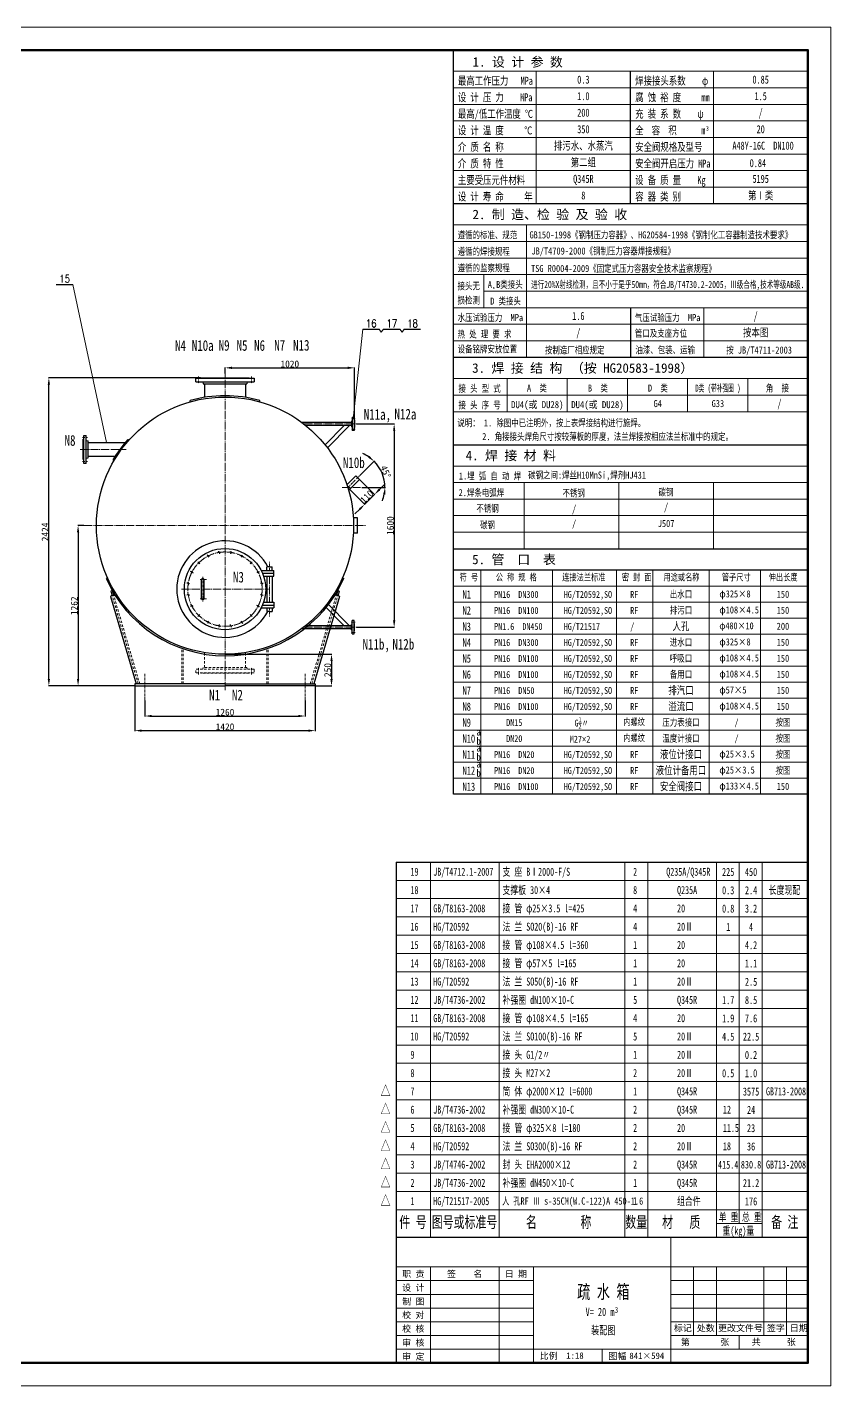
# Model space of a CAD drawing. Extents: x -6371 to 10240, y -9318 to 1396.
# Drawn here: x 3916 to 10240, y -9318 to 1374 of the extents above; entities that cross this region are included whole.
import ezdxf
from ezdxf.enums import TextEntityAlignment as Align

# ---------------------------------------------------------------- set-up
doc = ezdxf.new("R2010")
doc.units = 0
doc.header["$LTSCALE"] = 25
doc.header["$PDMODE"] = 1
for name, pattern in [('XX-L', [1.25, 0.75, -0.5]), ('ZXX-L', [3.28, 2.5, -0.3, 0.18, -0.3]), ('ZXX-S', [1.27, 0.75, -0.2, 0.12, -0.2])]:
    doc.linetypes.add(name, pattern=pattern)
doc.layers.get('Defpoints').update_dxf_attribs({"linetype": 'CONTINUOUS'})
for name, color, linetype, lineweight in [('A 粗实线', 1, 'CONTINUOUS', 25), ('B 细实线', 7, 'CONTINUOUS', 15), ('C 文 字', 2, 'CONTINUOUS', 20), ('D 短中心线', 3, 'ZXX-S', 18), ('E 长中心线', 3, 'ZXX-L', 15), ('G 长虚线', 6, 'XX-L', 15), ('J 标注尺寸', 2, 'CONTINUOUS', 15)]:
    doc.layers.add(name, color=color, linetype=linetype, lineweight=lineweight)
doc.styles.add('HZTXT', font='SIMFANG.TTF', dxfattribs={"width": 0.75})
doc.styles.add('ROMANC', font='romanc', dxfattribs={"width": 0.7, "height": 6})
doc.styles.get("Standard").update_dxf_attribs({"font": 'SIMFANG.TTF'})
doc.styles.add('标题中文', font='SIMFANG.TTF', dxfattribs={"width": 0.7})
doc.dimstyles.new('通用标注4.0', dxfattribs={"dimtxt": 54, "dimasz": 54, "dimexe": 3, "dimexo": 3, "dimgap": 3, "dimtad": 1, "dimdec": 0, "dimzin": 0, "dimdsep": 46, "dimtxsty": 'Standard', "dimcen": 3, "dimadec": 0, "dimazin": 0, "dimtfac": 0.375, "dimtdec": 0, "dimtmove": 2, "dimatfit": 3, "dimfxl": 0, "dimtzin": 0, "dimarcsym": 0})

# ---------------------------------------------------------------- blocks, each defined once
blk = doc.blocks.new('*D56')
at = {"layer": 'Defpoints', "color": 0}
for p in [(4843, -3922), (6103, -3922), (6103, -4047)]:
    blk.add_point(p, dxfattribs=at)
at = {"layer": 'J 标注尺寸', "color": 0, "lineweight": -2}
for p, q in [((4843, -3925), (4843, -4050)), ((6103, -3925), (6103, -4050)), ((4897, -4047), (6049, -4047))]:
    blk.add_line(p, q, dxfattribs=at)
at = {"layer": 'J 标注尺寸', "color": 0}
for points in [[(4897, -4038), (4897, -4056), (4843, -4047)], [(6049, -4038), (6049, -4056), (6103, -4047)]]:
    blk.add_solid(points, dxfattribs=at)
at = {"layer": 'J 标注尺寸', "color": 0, "insert": (5473, -4017), "char_height": 54, "attachment_point": 5}
blk.add_mtext('1260', dxfattribs=at)
blk = doc.blocks.new('*D57')
at = {"layer": 'Defpoints', "color": 0}
for p in [(4763, -3810), (6183, -3810), (6183, -4162)]:
    blk.add_point(p, dxfattribs=at)
at = {"layer": 'J 标注尺寸', "color": 0, "lineweight": -2}
for p, q in [((4763, -3813), (4763, -4165)), ((6183, -3813), (6183, -4165)), ((4817, -4162), (6129, -4162))]:
    blk.add_line(p, q, dxfattribs=at)
at = {"layer": 'J 标注尺寸', "color": 0}
for points in [[(4817, -4153), (4817, -4171), (4763, -4162)], [(6129, -4153), (6129, -4171), (6183, -4162)]]:
    blk.add_solid(points, dxfattribs=at)
at = {"layer": 'J 标注尺寸', "color": 0, "insert": (5473, -4132), "char_height": 54, "attachment_point": 5}
blk.add_mtext('1420', dxfattribs=at)
blk = doc.blocks.new('*D58')
at = {"layer": 'Defpoints', "color": 0}
for p in [(5473, -3560), (6183, -3810), (6311, -3810)]:
    blk.add_point(p, dxfattribs=at)
at = {"layer": 'J 标注尺寸', "color": 0, "lineweight": -2}
for p, q in [((5476, -3560), (6314, -3560)), ((6311, -3614), (6311, -3756)), ((6186, -3810), (6314, -3810))]:
    blk.add_line(p, q, dxfattribs=at)
at = {"layer": 'J 标注尺寸', "color": 0}
for points in [[(6302, -3614), (6320, -3614), (6311, -3560)], [(6302, -3756), (6320, -3756), (6311, -3810)]]:
    blk.add_solid(points, dxfattribs=at)
at = {"layer": 'J 标注尺寸', "color": 0, "insert": (6281, -3685), "char_height": 54, "attachment_point": 5, "rotation": 90}
blk.add_mtext('250', dxfattribs=at)
blk = doc.blocks.new('*D80')
at = {"layer": 'Defpoints', "color": 0}
for p in [(6532, -2155), (6722, -2173), (6396, -2248), (6439, -2248), (6547, -2248)]:
    blk.add_point(p, dxfattribs=at)
at = {"layer": 'J 标注尺寸', "color": 0, "lineweight": -2}
for p, q in [((6534, -2153), (6648, -2040)), ((6550, -2248), (6735, -2248))]:
    blk.add_line(p, q, dxfattribs=at)
for start, end in [(55.6018, 66.2036), (360, 45), (338.7964, 349.3982)]:
    blk.add_arc((6439, -2248), 292, start, end, dxfattribs=at)
at = {"layer": 'J 标注尺寸', "color": 0}
for points in [[(6610, -2000), (6599, -2014), (6646, -2042)], [(6718, -2301), (6736, -2303), (6732, -2248)]]:
    blk.add_solid(points, dxfattribs=at)
at = {"layer": 'J 标注尺寸', "color": 0, "insert": (6737, -2125), "char_height": 54, "attachment_point": 5, "rotation": 292.5}
blk.add_mtext('45°', dxfattribs=at)
blk = doc.blocks.new('*D81')
at = {"layer": 'Defpoints', "color": 0}
for p in [(6517, -2171), (6439, -2248), (6650, -2303)]:
    blk.add_point(p, dxfattribs=at)
at = {"layer": 'J 标注尺寸', "color": 0, "lineweight": -2}
for p, q in [((6519, -2173), (6652, -2305)), ((6688, -2265), (6726, -2227)), ((6442, -2251), (6574, -2383)), ((6572, -2381), (6650, -2303)), ((6534, -2419), (6495, -2457))]:
    blk.add_line(p, q, dxfattribs=at)
at = {"layer": 'J 标注尺寸', "color": 0}
for points in [[(6681, -2258), (6694, -2271), (6650, -2303)], [(6527, -2413), (6540, -2425), (6572, -2381)]]:
    blk.add_solid(points, dxfattribs=at)
at = {"layer": 'J 标注尺寸', "color": 0, "insert": (6589, -2321), "char_height": 54, "attachment_point": 5, "rotation": 45}
blk.add_mtext('110', dxfattribs=at)
blk = doc.blocks.new('*D85')
at = {"layer": 'Defpoints', "color": 0}
for p in [(5473, -1354), (6493, -1307), (6493, -1719)]:
    blk.add_point(p, dxfattribs=at)
at = {"layer": 'J 标注尺寸', "color": 0, "lineweight": -2}
for p, q in [((5473, -1351), (5473, -1304)), ((5527, -1307), (6439, -1307)), ((6493, -1716), (6493, -1304))]:
    blk.add_line(p, q, dxfattribs=at)
at = {"layer": 'J 标注尺寸', "color": 0}
for points in [[(5527, -1298), (5527, -1316), (5473, -1307)], [(6439, -1298), (6439, -1316), (6493, -1307)]]:
    blk.add_solid(points, dxfattribs=at)
at = {"layer": 'J 标注尺寸', "color": 0, "insert": (5983, -1277), "char_height": 54, "attachment_point": 5}
blk.add_mtext('1020', dxfattribs=at)
blk = doc.blocks.new('*D86')
at = {"layer": 'Defpoints', "color": 0}
for p in [(6504, -1748), (6504, -3348), (6804, -3348)]:
    blk.add_point(p, dxfattribs=at)
at = {"layer": 'J 标注尺寸', "color": 0, "lineweight": -2}
for p, q in [((6507, -1748), (6807, -1748)), ((6804, -1802), (6804, -3294)), ((6507, -3348), (6807, -3348))]:
    blk.add_line(p, q, dxfattribs=at)
at = {"layer": 'J 标注尺寸', "color": 0}
for points in [[(6795, -1802), (6813, -1802), (6804, -1748)], [(6795, -3294), (6813, -3294), (6804, -3348)]]:
    blk.add_solid(points, dxfattribs=at)
at = {"layer": 'J 标注尺寸', "color": 0, "insert": (6774, -2548), "char_height": 54, "attachment_point": 5, "rotation": 90}
blk.add_mtext('1600', dxfattribs=at)
blk = doc.blocks.new('*D87')
at = {"layer": 'Defpoints', "color": 0}
for p in [(4365, -2548), (4317, -3810), (4763, -3810)]:
    blk.add_point(p, dxfattribs=at)
at = {"layer": 'J 标注尺寸', "color": 0, "lineweight": -2}
for p, q in [((4362, -2548), (4314, -2548)), ((4317, -2602), (4317, -3756)), ((4760, -3810), (4314, -3810))]:
    blk.add_line(p, q, dxfattribs=at)
at = {"layer": 'J 标注尺寸', "color": 0}
for points in [[(4308, -2602), (4326, -2602), (4317, -2548)], [(4308, -3756), (4326, -3756), (4317, -3810)]]:
    blk.add_solid(points, dxfattribs=at)
at = {"layer": 'J 标注尺寸', "color": 0, "insert": (4287, -3179), "char_height": 54, "attachment_point": 5, "rotation": 90}
blk.add_mtext('1262', dxfattribs=at)
blk = doc.blocks.new('*D88')
at = {"layer": 'Defpoints', "color": 0}
for p in [(4087, -1386), (5284, -1386), (4763, -3810)]:
    blk.add_point(p, dxfattribs=at)
at = {"layer": 'J 标注尺寸', "color": 0, "lineweight": -2}
for p, q in [((5281, -1386), (4084, -1386)), ((4087, -3756), (4087, -1440)), ((4760, -3810), (4084, -3810))]:
    blk.add_line(p, q, dxfattribs=at)
at = {"layer": 'J 标注尺寸', "color": 0}
for points in [[(4078, -1440), (4096, -1440), (4087, -1386)], [(4078, -3756), (4096, -3756), (4087, -3810)]]:
    blk.add_solid(points, dxfattribs=at)
at = {"layer": 'J 标注尺寸', "color": 0, "insert": (4057, -2598), "char_height": 54, "attachment_point": 5, "rotation": 90}
blk.add_mtext('2424', dxfattribs=at)

msp = doc.modelspace()

# ---------------------------------------------------------------- linework, layer by layer
at = {"layer": 'A 粗实线'}
for p, q in [((7269.8, -4662), (7269.8, 1194)), ((8664.8, -15), (8664.8, 1026.6)), ((10059.8, -15), (7269.8, -15)), ((4145.3, -651.8), (4275.3, -651.8)), ((8664.8, -833.4), (8664.8, -1224)), ((6556.6, -1003.5), (6686.6, -1003.5)), ((6719.4, -1003.5), (6849.4, -1003.5)), ((6882.2, -1003.5), (7012.2, -1003.5)), ((7269.8, -1224), (10059.8, -1224)), ((5243, -1389.4), (5703, -1389.4)), ((5243, -1417.4), (5243, -1389.4)), ((5284, -1386.4), (5662, -1386.4)), ((5284, -1389.4), (5284, -1386.4)), ((5662, -1386.4), (5662, -1389.4)), ((5703, -1389.4), (5703, -1417.4)), ((5243, -1417.4), (5703, -1417.4)), ((5298, -1417.4), (5301, -1432.4)), ((5301, -1432.4), (5645, -1432.4)), ((5310.5, -1432.4), (5310.5, -1539.4)), ((5635.5, -1432.4), (5635.5, -1539.4)), ((5648, -1417.4), (5645, -1432.4)), ((5198, -1574.5), (5198, -1564.1)), ((5748, -1574.5), (5748, -1564.1)), ((6473.7, -1695.9), (6473.7, -1800.9)), ((6473.7, -1695.9), (6489.7, -1695.9)), ((6489.7, -1695.9), (6489.7, -1800.9)), ((6468.7, -1735.9), (6076.3, -1735.9)), ((6468.7, -1760.9), (6108.6, -1760.9)), ((6411.3, -1760.9), (6260, -1912.2)), ((6453.7, -1760.9), (6278.6, -1936)), ((6473.7, -1725.9), (6468.7, -1726.9)), ((6468.7, -1726.9), (6468.7, -1769.9)), ((6473.7, -1770.9), (6468.7, -1769.9)), ((6489.7, -1800.9), (6473.7, -1800.9)), ((6489.7, -1719.4), (6492.7, -1719.4)), ((6492.7, -1777.4), (6489.7, -1777.4)), ((6492.7, -1719.4), (6492.7, -1777.4)), ((4358, -1869.4), (4361, -1869.4)), ((4358, -2027.4), (4358, -1869.4)), ((4361, -2058.4), (4361, -1838.4)), ((4361, -1838.4), (4381, -1838.4)), ((4381, -2058.4), (4381, -1838.4)), ((4381, -1878.4), (4396, -1880.6)), ((4396, -2016.1), (4396, -1880.6)), ((4396, -1894.4), (4687.6, -1894.4)), ((4708.2, -1870.4), (4715.7, -1877)), ((7269.8, -1912.2), (10059.8, -1912.2)), ((4361, -2027.4), (4358, -2027.4)), ((4381, -2018.4), (4396, -2016.1)), ((4396, -2002.4), (4609, -2002.4)), ((4381, -2058.4), (4361, -2058.4)), ((4590.9, -2032.1), (4599.6, -2037.2)), ((6432.6, -2227), (6503.1, -2156.5)), ((6446, -2270.2), (6531.4, -2184.7)), ((6531.4, -2184.7), (6503.1, -2156.5)), ((6515, -2488.4), (6483.2, -2488.4)), ((6515, -2608.4), (6515, -2488.4)), ((6515, -2608.4), (6483.2, -2608.4)), ((5340.2, -2787.8), (5335.2, -2778)), ((5427.2, -2759.5), (5416.4, -2761.2)), ((5427.2, -2759.5), (5425.5, -2748.7)), ((5427.2, -2759.5), (5438, -2757.8)), ((5427.2, -2759.5), (5428.9, -2770.3)), ((5518.7, -2759.5), (5507.9, -2757.8)), ((5518.7, -2759.5), (5517, -2770.3)), ((5518.7, -2759.5), (5520.4, -2748.7)), ((5518.7, -2759.5), (5529.5, -2761.2)), ((5605.7, -2787.8), (5610.7, -2778)), ((7269.8, -2730.6), (10059.8, -2730.6)), ((5266.1, -2841.6), (5258.4, -2833.8)), ((5266.1, -2841.6), (5258.4, -2849.3)), ((5266.1, -2841.6), (5273.9, -2833.8)), ((5266.1, -2841.6), (5273.9, -2849.3)), ((5340.2, -2787.8), (5330.4, -2792.7)), ((5340.2, -2787.8), (5349.9, -2782.8)), ((5340.2, -2787.8), (5345.1, -2797.5)), ((5605.7, -2787.8), (5596, -2782.8)), ((5605.7, -2787.8), (5600.8, -2797.5)), ((5605.7, -2787.8), (5615.5, -2792.7)), ((5679.8, -2841.6), (5672, -2833.8)), ((5679.8, -2841.6), (5672, -2849.3)), ((5679.8, -2841.6), (5687.5, -2833.8)), ((5679.8, -2841.6), (5687.5, -2849.3)), ((5823, -2873.5), (5803, -2873.5)), ((5803, -2901.4), (5803, -2873.5)), ((5823, -2873.5), (5843, -2873.5)), ((5843, -2901.4), (5843, -2873.5)), ((4548.7, -2960.7), (4537.8, -2965.6)), ((5184.1, -3002.6), (5185.8, -2991.8)), ((5212.3, -2915.6), (5202.6, -2910.6)), ((5212.3, -2915.6), (5207.4, -2925.3)), ((5212.3, -2915.6), (5217.3, -2905.8)), ((5212.3, -2915.6), (5222.1, -2920.6)), ((5288, -3123.4), (5288, -2973.4)), ((5308, -3123.4), (5308, -2973.4)), ((5733.6, -2915.6), (5723.8, -2920.6)), ((5733.6, -2915.6), (5728.6, -2905.8)), ((5733.6, -2915.6), (5743.3, -2910.6)), ((5733.6, -2915.6), (5738.5, -2925.3)), ((5757.2, -2901.4), (5857, -2901.4)), ((5761.9, -3002.6), (5760.1, -2991.8)), ((5767.5, -2923.4), (5857, -2923.4)), ((5775.9, -2945.4), (5857, -2945.4)), ((5803, -2945.4), (5803, -3151.4)), ((5843, -2945.4), (5843, -3151.4)), ((5857, -2945.4), (5857, -2901.4)), ((6397.2, -2960.7), (6408.1, -2965.6)), ((10059.8, -2898), (7269.8, -2898)), ((4583.8, -3094.9), (4571.7, -3107)), ((4586.1, -3060.4), (4574.6, -3063.8)), ((4574.6, -3063.8), (4583.8, -3094.9)), ((4583.8, -3094.9), (4607, -3094.9)), ((4586.1, -3060.4), (4596.3, -3094.9)), ((5184.1, -3002.6), (5173.2, -3000.9)), ((5184.1, -3094.1), (5173.2, -3095.9)), ((5184.1, -3002.6), (5182.3, -3013.4)), ((5184.1, -3094.1), (5182.3, -3083.3)), ((5184.1, -3002.6), (5194.9, -3004.3)), ((5184.1, -3094.1), (5194.9, -3092.4)), ((5184.1, -3094.1), (5185.8, -3105)), ((5761.9, -3002.6), (5751, -3004.3)), ((5761.9, -3094.1), (5751, -3092.4)), ((5761.9, -3094.1), (5760.1, -3105)), ((5761.9, -3002.6), (5772.7, -3000.9)), ((5761.9, -3002.6), (5763.6, -3013.4)), ((5761.9, -3094.1), (5763.6, -3083.3)), ((5761.9, -3094.1), (5772.7, -3095.9)), ((6362.1, -3094.9), (6338.9, -3094.9)), ((6359.8, -3060.4), (6349.6, -3094.9)), ((6359.8, -3060.4), (6371.3, -3063.8)), ((6371.3, -3063.8), (6362.1, -3094.9)), ((6362.1, -3094.9), (6374.2, -3107)), ((4571.7, -3107), (4773.8, -3794.4)), ((5212.3, -3181.2), (5202.6, -3186.1)), ((5212.3, -3181.2), (5207.4, -3171.4)), ((5212.3, -3181.2), (5222.1, -3176.2)), ((5212.3, -3181.2), (5217.3, -3190.9)), ((5733.6, -3181.2), (5723.8, -3176.2)), ((5733.6, -3181.2), (5728.6, -3190.9)), ((5733.6, -3181.2), (5738.5, -3171.4)), ((5733.6, -3181.2), (5743.3, -3186.1)), ((5757.2, -3195.4), (5857, -3195.4)), ((5767.5, -3173.4), (5857, -3173.4)), ((5775.9, -3151.4), (5857, -3151.4)), ((5803, -3195.4), (5803, -3223.3)), ((5843, -3195.4), (5843, -3223.3)), ((5857, -3151.4), (5857, -3195.4)), ((6374.2, -3107), (6172.1, -3794.4)), ((6411.3, -3335.9), (6260, -3184.6)), ((6453.7, -3335.9), (6278.6, -3160.8)), ((5266.1, -3255.2), (5258.4, -3247.5)), ((5266.1, -3255.2), (5258.4, -3263)), ((5266.1, -3255.2), (5273.9, -3247.5)), ((5266.1, -3255.2), (5273.9, -3263)), ((5340.2, -3309), (5330.4, -3304)), ((5340.2, -3309), (5335.2, -3318.8)), ((5340.2, -3309), (5345.1, -3299.2)), ((5340.2, -3309), (5349.9, -3314)), ((5605.7, -3309), (5596, -3314)), ((5605.7, -3309), (5600.8, -3299.2)), ((5605.7, -3309), (5615.5, -3304)), ((5605.7, -3309), (5610.7, -3318.8)), ((5679.8, -3255.2), (5672, -3247.5)), ((5679.8, -3255.2), (5672, -3263)), ((5679.8, -3255.2), (5687.5, -3247.5)), ((5679.8, -3255.2), (5687.5, -3263)), ((5823, -3223.3), (5803, -3223.3)), ((5823, -3223.3), (5843, -3223.3)), ((6489.7, -3295.9), (6473.7, -3295.9)), ((6473.7, -3400.9), (6473.7, -3295.9)), ((6489.7, -3400.9), (6489.7, -3295.9)), ((5427.2, -3337.3), (5416.4, -3335.6)), ((5427.2, -3337.3), (5425.5, -3348.1)), ((5427.2, -3337.3), (5428.9, -3326.5)), ((5427.2, -3337.3), (5438, -3339)), ((5518.7, -3337.3), (5507.9, -3339)), ((5518.7, -3337.3), (5517, -3326.5)), ((5518.7, -3337.3), (5529.5, -3335.6)), ((5518.7, -3337.3), (5520.4, -3348.1)), ((6468.7, -3360.9), (6076.3, -3360.9)), ((6468.7, -3335.9), (6108.6, -3335.9)), ((6473.7, -3325.9), (6468.7, -3326.9)), ((6468.7, -3369.9), (6468.7, -3326.9)), ((6473.7, -3370.9), (6468.7, -3369.9)), ((6473.7, -3400.9), (6489.7, -3400.9)), ((6492.7, -3319.4), (6489.7, -3319.4)), ((6489.7, -3377.4), (6492.7, -3377.4)), ((6492.7, -3377.4), (6492.7, -3319.4)), ((5473, -3794.4), (4763, -3794.4)), ((4763, -3794.4), (4763, -3810.4)), ((4763, -3810.4), (5473, -3810.4)), ((5473, -3794.4), (6183, -3794.4)), ((6183, -3810.4), (5473, -3810.4)), ((6183, -3794.4), (6183, -3810.4)), ((10059.8, -4662), (7269.8, -4662)), ((6819.8, -5196), (10059.8, -5196)), ((6819.8, -5196), (6819.8, -8148)), ((6819.8, -8148), (10059.8, -8148))]:
    msp.add_line(p, q, dxfattribs=at)
at = {"layer": 'A 粗实线', "color": 1}
msp.add_line((6819.8, -8148), (6819.8, -9138), dxfattribs=at)
at = {"layer": 'A 粗实线', "color": 5, "lineweight": 60}
msp.add_lwpolyline([(-4448.2, -9138), (10059.8, -9138), (10059.8, 1194), (-4448.2, 1194)], close=True, dxfattribs=at)
at = {"layer": 'A 粗实线'}
for centre, radius in [((5473, -2548.4), 1012), ((5473, -3048.4), 320)]:
    msp.add_circle(centre, radius, dxfattribs=at)
for centre, radius, start, end in [((5473, -2548.4), 1022, 74.39046, 105.60954), ((5473, -2548.4), 1022, 138.44116, 149.65812), ((5473, -3048.4), 380, 27.40039, 332.59961), ((5473, -2548.4), 1024, 204.04191, 270), ((5298, -2973.4), 10, 0, 180), ((5473, -2548.4), 1024, 270, 335.95809), ((5298, -3123.4), 10, 180, 0)]:
    msp.add_arc(centre, radius, start, end, dxfattribs=at)
at = {"layer": 'B 细实线'}
for p, q in [((7269.8, 1026.6), (10059.8, 1026.6)), ((7920.8, 1026.6), (7920.8, -15)), ((9315.8, -15), (9315.8, 1026.6)), ((7269.8, 896.4), (10059.8, 896.4)), ((7269.8, 766.2), (10059.8, 766.2)), ((7269.8, 636), (10059.8, 636)), ((7269.8, 505.8), (10059.8, 505.8)), ((7269.8, 375.6), (10059.8, 375.6)), ((7269.8, 245.4), (10059.8, 245.4)), ((7269.8, 115.2), (10059.8, 115.2)), ((7269.8, -182.4), (10059.8, -182.4)), ((7846.4, -1224), (7846.4, -182.4)), ((7269.8, -312.6), (10059.8, -312.6)), ((7269.8, -442.8), (10059.8, -442.8)), ((7269.8, -573), (10059.8, -573)), ((7509.4, -573), (7509.4, -833.4)), ((4541.8, -1894.4), (4275.3, -651.8)), ((7509.4, -703.2), (10059.8, -703.2)), ((7584.4, -673.8), (7589.7, -682.9)), ((7269.8, -833.4), (10059.8, -833.4)), ((9241.4, -1224), (9241.4, -833.4)), ((6481.7, -1707.6), (6556.6, -1003.5)), ((6686.6, -1003.5), (6703, -1026.5)), ((6719.4, -1003.5), (6703, -1026.5)), ((6849.4, -1003.5), (6865.8, -1026.5)), ((6882.2, -1003.5), (6865.8, -1026.5)), ((7269.8, -963.6), (10059.8, -963.6)), ((7269.8, -1093.8), (10059.8, -1093.8)), ((7269.8, -1391.4), (10059.8, -1391.4)), ((7692.2, -1391.4), (7692.2, -1651.8)), ((8165.6, -1651.8), (8165.6, -1391.4)), ((8639.1, -1391.4), (8639.1, -1651.8)), ((9112.5, -1651.8), (9112.5, -1391.4)), ((9585.9, -1391.4), (9585.9, -1651.8)), ((7269.8, -1521.6), (10059.8, -1521.6)), ((7269.8, -1651.8), (10059.8, -1651.8)), ((7269.8, -2079.6), (10059.8, -2079.6)), ((7269.8, -2209.8), (10059.8, -2209.8)), ((7827.8, -2730.6), (7827.8, -2209.8)), ((8571.8, -2730.6), (8571.8, -2209.8)), ((9315.8, -2730.6), (9315.8, -2209.8)), ((7269.8, -2340), (10059.8, -2340)), ((10059.8, -2470.2), (7269.8, -2470.2)), ((7269.8, -2600.4), (10059.8, -2600.4)), ((7485.8, -2898), (7485.8, -4662)), ((8051, -2898), (8051, -4662)), ((8553.8, -2898), (8553.8, -4662)), ((8838.2, -2898), (8838.2, -4662)), ((9283.4, -2898), (9283.4, -4662)), ((9685.4, -2898), (9685.4, -4662)), ((10059.8, -3024), (7269.8, -3024)), ((10059.8, -3150), (7269.8, -3150)), ((10059.8, -3276), (7269.8, -3276)), ((10059.8, -3402), (7269.8, -3402)), ((10059.8, -3528), (7269.8, -3528)), ((10059.8, -3654), (7269.8, -3654)), ((10059.8, -3780), (7269.8, -3780)), ((10059.8, -3906), (7269.8, -3906)), ((10059.8, -4032), (7269.8, -4032)), ((10059.8, -4158), (7269.8, -4158)), ((10059.8, -4284), (7269.8, -4284)), ((10059.8, -4410), (7269.8, -4410)), ((10059.8, -4536), (7269.8, -4536)), ((7089.8, -8148), (7089.8, -5196)), ((7629.8, -8148), (7629.8, -5196)), ((8619.8, -8148), (8619.8, -5196)), ((8799.8, -8148), (8799.8, -5196)), ((9339.8, -8148), (9339.8, -5196)), ((9519.8, -8040), (9519.8, -5196)), ((9699.8, -8148), (9699.8, -5196)), ((6819.8, -5340), (10059.8, -5340)), ((6819.8, -5484), (10059.8, -5484)), ((6819.8, -5628), (10059.8, -5628)), ((6819.8, -5772), (10059.8, -5772)), ((6819.8, -5916), (10059.8, -5916)), ((6819.8, -6060), (10059.8, -6060)), ((6819.8, -6204), (10059.8, -6204)), ((6819.8, -6348), (10059.8, -6348)), ((6819.8, -6492), (10059.8, -6492)), ((6819.8, -6636), (10059.8, -6636)), ((6819.8, -6780), (10059.8, -6780)), ((6819.8, -6924), (10059.8, -6924)), ((6819.8, -7068), (10059.8, -7068)), ((6819.8, -7212), (10059.8, -7212)), ((6819.8, -7356), (10059.8, -7356)), ((6819.8, -7500), (10059.8, -7500)), ((6819.8, -7644), (10059.8, -7644)), ((6819.8, -7788), (10059.8, -7788)), ((6819.8, -7932), (10059.8, -7932)), ((9339.8, -8040), (9699.8, -8040)), ((8979.8, -8148), (8979.8, -9138)), ((6819.8, -8382), (10059.8, -8382)), ((7089.8, -8382), (7089.8, -9138)), ((7629.8, -8382), (7629.8, -9138)), ((7899.8, -8382), (7899.8, -9138)), ((9159.8, -8382), (9159.8, -8922)), ((9339.8, -8382), (9339.8, -8922)), ((9711.4, -8382), (9711.4, -8922)), ((9891.4, -8382), (9891.4, -8922)), ((6819.8, -8490), (7899.8, -8490)), ((8979.8, -8490), (10059.8, -8490)), ((6819.8, -8598), (7899.8, -8598)), ((8979.8, -8598), (10059.8, -8598)), ((6819.8, -8706), (7899.8, -8706)), ((8979.8, -8706), (10059.8, -8706)), ((6819.8, -8814), (7899.8, -8814)), ((8979.8, -8814), (10059.8, -8814)), ((6819.8, -8922), (7899.8, -8922)), ((8979.8, -8922), (10059.8, -8922)), ((9519.8, -9030), (9519.8, -8922)), ((6819.8, -9030), (10059.8, -9030)), ((8439.8, -9030), (8439.8, -9138))]:
    msp.add_line(p, q, dxfattribs=at)
msp.add_lwpolyline([(-4898.2, -9318), (10239.8, -9318), (10239.8, 1374), (-4898.2, 1374)], close=True, dxfattribs=at)
at = {"layer": 'D 短中心线'}
for p, q in [((5263.5, -1375.4), (5263.5, -1431.4)), ((5682.5, -1375.4), (5682.5, -1431.4)), ((6497.7, -1707.6), (6465.7, -1707.6)), ((6497.7, -1789.1), (6465.7, -1789.1)), ((4351, -1853.9), (4391, -1853.9)), ((4351, -2042.9), (4391, -2042.9)), ((6439.5, -2248.4), (6532.4, -2155.5)), ((5823, -2901.4), (5823, -2833.1)), ((5327.2, -2973.4), (5273.6, -2973.4)), ((5298, -2951.3), (5298, -3146.1)), ((5327.2, -3123.4), (5273.6, -3123.4)), ((5823, -3195.4), (5823, -3263.7)), ((6497.7, -3307.6), (6465.7, -3307.6)), ((6497.7, -3389.1), (6465.7, -3389.1)), ((4843, -3714.4), (4843, -3922.4)), ((5263.5, -3721.4), (5263.5, -3665.4)), ((5682.5, -3721.4), (5682.5, -3665.4)), ((6103, -3714.4), (6103, -3922.4))]:
    msp.add_line(p, q, dxfattribs=at)
at = {"layer": 'E 长中心线'}
for p, q in [((5473, -3842.4), (5473, -1354.1)), ((6092.7, -1748.4), (6503.8, -1748.4)), ((4332.1, -1948.4), (4695, -1948.4)), ((6395.9, -2248.4), (6547.4, -2248.4)), ((4364.5, -2548.4), (6581.4, -2548.4)), ((5823, -2945.4), (5823, -3151.4)), ((5131.1, -3048.4), (5814.8, -3048.4)), ((6092.7, -3348.4), (6503.8, -3348.4))]:
    msp.add_line(p, q, dxfattribs=at)
msp.add_circle((5473, -3048.4), 292.5, dxfattribs=at)
at = {"layer": 'G 长虚线'}
for p, q in [((4789.4, -3794.4), (4583.8, -3094.9)), ((4802, -3794.4), (4596.3, -3094.9)), ((6144, -3794.4), (6349.6, -3094.9)), ((6156.5, -3794.4), (6362.1, -3094.9)), ((5133, -3794.4), (5133, -3514.3)), ((5145, -3794.4), (5145, -3518.4)), ((5801, -3794.4), (5801, -3518.4)), ((5813, -3794.4), (5813, -3514.3)), ((5310.5, -3664.4), (5310.5, -3548.4)), ((5635.5, -3664.4), (5635.5, -3548.4)), ((5703, -3679.4), (5243, -3679.4)), ((5243, -3707.4), (5243, -3679.4)), ((5703, -3707.4), (5243, -3707.4)), ((5284, -3710.4), (5284, -3707.4)), ((5662, -3710.4), (5284, -3710.4)), ((5298, -3679.4), (5301, -3664.4)), ((5645, -3664.4), (5301, -3664.4)), ((5648, -3679.4), (5645, -3664.4)), ((5662, -3707.4), (5662, -3710.4)), ((5703, -3679.4), (5703, -3707.4))]:
    msp.add_line(p, q, dxfattribs=at)

# ---------------------------------------------------------------- texts
at = {"layer": 'A 粗实线', "color": 2, "style": 'HZTXT', "width": 0.75}
for s, p in [('最高工作压力   MPa', (7305.5, 920.6)), ('焊接接头系数    φ', (8700.5, 920.6)), ('设 计 压 力    MPa', (7305.5, 790.4)), ('腐 蚀 裕 度     mm', (8700.5, 790.4)), ('最高/低工作温度 ℃', (7305.5, 660.2)), ('充 装 系 数    ψ', (8700.5, 660.2)), ('设 计 温 度     ℃', (7305.5, 530)), ('全  容  积      m', (8700.5, 530)), ('介 质 名 称', (7305.5, 399.8)), ('安全阀规格及型号', (8700.5, 399.8)), ('介 质 特 性', (7305.5, 269.6)), ('安全阀开启压力 MPa', (8700.5, 269.6)), ('主要受压元件材料', (7305.5, 139.4)), ('设 备 质 量    Kg', (8700.5, 139.4)), ('设 计 寿 命     年', (7305.5, 9.2)), ('容 器 类 别', (8700.5, 9.2))]:
    msp.add_text(s, height=63, dxfattribs=at).set_placement(p)
for s, p in [('0.3', (8292.8, 961.5)), ('0.85', (9687.8, 961.5)), ('1.0', (8292.8, 831.3)), ('1.5', (9687.8, 831.3)), ('200', (8292.8, 701.1)), ('/', (9687.8, 701.1)), ('350', (8292.8, 570.9)), ('20', (9687.8, 570.9)), ('排污水、水蒸汽', (8292.8, 440.7)), ('第二组', (8292.8, 310.5)), ('Q345R', (8292.8, 180.3)), ('5195', (9687.8, 180.3)), ('8', (8292.8, 50.1)), ('第Ⅰ类', (9687.8, 50.1)), ('1.6', (8253.2, -898.5)), ('/', (9648.2, -898.5)), ('/', (8253.2, -1028.7)), ('按本图', (9648.2, -1028.7)), ('/', (9835.5, -1586.7)), ('人孔', (9060.6, -3340.4)), ('排汽口', (9060.6, -3844.4)), ('溢流口', (9060.6, -3970.4)), ('液位计接口', (9060.6, -4348.4)), ('液位计备用口', (9060.6, -4474.4)), ('安全阀接口', (9060.6, -4600.4))]:
    msp.add_text(s, height=63, dxfattribs=at).set_placement(p, align=Align.MIDDLE_CENTER)
for s, p in [('A48Y-16C  DN100', (9706.7, 410.2)), ('0.84', (9665.8, 272.9))]:
    msp.add_text(s, height=63, dxfattribs=at).set_placement(p, align=Align.CENTER)
at = {"layer": 'C 文 字', "style": 'HZTXT'}
for s, p in [('1. 设 计 参 数', (7421.4, 1063.1)), ('2. 制 造、检 验 及 验 收', (7420.6, -136.7)), ('3. 焊 接 结 构', (7417.8, -1345.7)), ('（按 HG20583-1998）', (8194.9, -1345.7)), ('4. 焊 接 材 料', (7367, -2033.9)), ('5. 管  口  表', (7417.8, -2852.3))]:
    msp.add_text(s, height=74.4, dxfattribs=at).set_placement(p)
at = {"layer": 'C 文 字', "style": 'HZTXT', "width": 0.75}
for s, height, p in [('3', 35, (9258.1, 560.4)), ('遵循的标准、规范', 55.8, (7303.6, -288.4)), ('GB150-1998《钢制压力容器》、HG20584-1998《钢制化工容器制造技术要求》', 55.8, (7868.6, -288.4)), ('遵循的焊接规程', 55.8, (7303.6, -418.6)), ('JB/T4709-2000《钢制压力容器焊接规程》', 55.8, (7884.7, -415.2)), ('遵循的监察规程', 55.8, (7303.6, -548.8)), ('TSG R0004-2009《固定式压力容器安全技术监察规程》', 55.8, (7880.9, -553)), ('接头无', 55.8, (7302.7, -690.4)), ('A B类接头', 55.8, (7540.7, -679)), ('损检测', 55.8, (7302.7, -803.1)), ('D 类接头', 55.8, (7559.8, -809.2)), ('水压试验压力  MPa', 55.8, (7303.3, -939.4)), ('气压试验压力  MPa', 55.8, (8698.3, -939.4)), ('热 处 理 要 求', 55.8, (7303.3, -1069.6)), ('管口及支座方位', 55.8, (8698.4, -1062.6)), ('设备铭牌安放位置', 55.8, (7303.3, -1187.3)), ('按制造厂相应规定', 55.8, (7989.9, -1194.7)), ('油漆、包装、运输', 55.8, (8702.1, -1193.6)), ('按 JB/T4711-2003', 55.8, (9417, -1194.7)), ('接 头 型 式', 55.8, (7310.3, -1497.4)), ('接 头 序 号', 55.8, (7310.3, -1627.6)), ('说明： 1. 除图中已注明外，按上表焊接结构进行施焊。', 55.8, (7301.2, -1767.8)), ('2. 角接接头焊角尺寸按较薄板的厚度，法兰焊接按相应法兰标准中的规定。', 55.8, (7496.7, -1875.7)), ('1.埋 弧 自 动 焊', 55.8, (7313.3, -2185.6)), ('碳钢之间:焊丝H10MnSi,焊剂HJ431', 55.8, (7858.4, -2178.7))]:
    msp.add_text(s, height=height, dxfattribs=at).set_placement(p)
at = {"layer": 'C 文 字'}
for s, height, style, width, p in [('15', 60.97, 'ROMANC', 0.8, (4211.7, -606.1)), ('16', 60.97, 'ROMANC', 0.8, (6623, -957.7)), ('17', 60.97, 'ROMANC', 0.8, (6785.8, -957.7)), ('18', 60.97, 'ROMANC', 0.8, (6948.6, -957.7)), ('225', 63, 'HZTXT', 0.75, (9432.2, -5274.6)), ('450', 63, 'HZTXT', 0.75, (9612.2, -5274.6)), ('0.3', 63, 'HZTXT', 0.75, (9432.2, -5418.6)), ('2.4', 63, 'HZTXT', 0.75, (9612.2, -5418.6)), ('0.8', 63, 'HZTXT', 0.75, (9432.2, -5562.6)), ('3.2', 63, 'HZTXT', 0.75, (9612.2, -5562.6)), ('1', 63, 'HZTXT', 0.75, (9432.2, -5706.6)), ('4', 63, 'HZTXT', 0.75, (9612.2, -5706.6)), ('4.2', 63, 'HZTXT', 0.75, (9612.2, -5850.6)), ('1.1', 63, 'HZTXT', 0.75, (9612.2, -5994.6)), ('2.5', 63, 'HZTXT', 0.75, (9612.2, -6138.6)), ('1.7', 63, 'HZTXT', 0.75, (9432.2, -6282.6)), ('8.5', 63, 'HZTXT', 0.75, (9612.2, -6282.6)), ('1.9', 63, 'HZTXT', 0.75, (9432.2, -6426.6)), ('7.6', 63, 'HZTXT', 0.75, (9612.2, -6426.6)), ('4.5', 63, 'HZTXT', 0.75, (9432.2, -6570.6)), ('22.5', 63, 'HZTXT', 0.75, (9612.2, -6570.6)), ('0.2', 63, 'HZTXT', 0.75, (9612.2, -6714.6)), ('0.5', 63, 'HZTXT', 0.75, (9432.2, -6858.6)), ('1.0', 63, 'HZTXT', 0.75, (9612.2, -6858.6)), ('3575', 63, 'HZTXT', 0.75, (9612.2, -7002.6)), ('24', 63, 'HZTXT', 0.75, (9612.2, -7146.6)), ('23', 63, 'HZTXT', 0.75, (9612.2, -7290.6)), ('36', 63, 'HZTXT', 0.75, (9612.2, -7434.6)), ('415.4', 63, 'HZTXT', 0.75, (9432.2, -7578.6)), ('830.8', 59.85, 'HZTXT', 0.75, (9611.9, -7578.3)), ('21.2', 63, 'HZTXT', 0.75, (9612.2, -7722.6)), ('176', 63, 'HZTXT', 0.75, (9612.2, -7866.6))]:
    msp.add_text(s, height=height, dxfattribs=dict(at, style=style, width=width)).set_placement(p, align=Align.MIDDLE)
at = {"layer": 'C 文 字', "style": 'HZTXT'}
for s, width, p, p2 in [('进行20%X射线检测，且不小于是乎50mm，符合JB/T4730.2-2005，Ⅲ级合格,技术等级AB级.', 0.705195, (7881.1, -679), (10032, -679)), ('D类 (带补强圈 )', 0.614194, (9173.7, -1493.9), (9529.3, -1493.9)), ('DU4(或 DU28)', 0.888418, (7724.3, -1624.1), (8135.9, -1624.1)), ('DU4(或 DU28)', 0.888418, (8197.7, -1624.1), (8609.3, -1624.1))]:
    msp.add_text(s, height=55.8, dxfattribs=dict(at, width=width)).set_placement(p, p2, align=Align.FIT)
at = {"layer": 'C 文 字', "style": 'HZTXT', "width": 0.75}
for s, p in [('A  类', (7927.3, -1493.9)), ('B  类', (8407.1, -1493.9)), ('D  类', (8879, -1493.9)), ('角  接', (9819.5, -1493.9)), ('G4', (8877.8, -1615.7)), ('G33', (9351.2, -1615.7)), ('2.焊条电弧焊', (7490.3, -2316.5)), ('不锈钢', (8216.4, -2320.4)), ('碳钢', (8943.1, -2313.1)), ('不锈钢', (7538.8, -2441.1)), ('/', (8220, -2445.2)), ('/', (8943.8, -2429.3)), ('碳钢', (7538.8, -2571.3)), ('/', (8220, -2559.5)), ('J507', (8943.8, -2559.5))]:
    msp.add_text(s, height=55.8, dxfattribs=at).set_placement(p, align=Align.CENTER)
for s, p in [('出水口', (9060.6, -3088.4)), ('150', (9863.3, -3088.4)), ('排污口', (9060.6, -3214.4)), ('150', (9863.3, -3214.4)), ('200', (9863.3, -3340.4)), ('进水口', (9060.6, -3466.4)), ('150', (9863.3, -3466.4)), ('呼吸口', (9060.6, -3592.4)), ('150', (9863.3, -3592.4)), ('备用口', (9060.6, -3718.4)), ('150', (9863.3, -3718.4)), ('150', (9863.3, -3844.4)), ('150', (9863.3, -3970.4)), ('压力表接口', (9060.6, -4096.4)), ('按图', (9863.3, -4096.4)), ('温度计接口', (9060.6, -4222.4)), ('按图', (9863.3, -4222.4)), ('按图', (9863.3, -4348.4)), ('按图', (9863.3, -4474.4)), ('150', (9863.3, -4600.4))]:
    msp.add_text(s, height=55.8, dxfattribs=at).set_placement(p, align=Align.MIDDLE_CENTER)
at = {"layer": 'C 文 字', "style": '标题中文', "oblique": 0.5}
msp.add_text('职 责', height=50.4, rotation=0.09587, dxfattribs=at).set_placement((6954.5, -8437), align=Align.MIDDLE_CENTER)
for s, p in [('签    名', (7358.7, -8435.1)), ('日 期', (7761.8, -8436.2)), ('设 计', (6954.5, -8545)), ('制 图', (6954.5, -8653)), ('校 对', (6954.5, -8759.1)), ('校 核', (6954.5, -8867.1)), ('标记', (9075.7, -8862.3)), ('处数', (9255.7, -8862.3)), ('更改文件号', (9528.6, -8862.3)), ('签字', (9807.3, -8862.3)), ('日期', (9987.3, -8862.3)), ('审 核', (6954.5, -8977)), ('第       张', (9250.4, -8972)), ('共      张', (9790.4, -8972)), ('审 定', (6954.5, -9085)), ('比例', (8019.7, -9080.4)), ('1:18', (8226.4, -9080.4)), ('图幅', (8559.7, -9082)), ('841×594', (8791.8, -9082))]:
    msp.add_text(s, height=50.4, rotation=0.09587, dxfattribs=at).set_placement(p, align=Align.MIDDLE)
at = {"layer": 'C 文 字', "attachment_point": 1, "style": 'HZTXT'}
for s, insert, char_height, width in [('N4', (5079.5, -1089.8), 84.24, 1347.84), ('N10a', (5211.6, -1089.1), 84.24, 1347.84), ('N9', (5423.1, -1087.9), 84.24, 1347.84), ('N5', (5563.9, -1088.4), 84.24, 1347.84), ('N6', (5702, -1088.6), 84.24, 1347.84), ('N7', (5860.4, -1086.8), 84.24, 1347.84), ('N13', (6008.6, -1086.8), 84.24, 1347.84), ('N11a,', (6564.8, -1631.3), 84.24, 1347.84), ('N12a', (6806.5, -1629), 84.24, 1347.84), ('N8', (4210.5, -1835.9), 84.24, 1347.84), ('N10b', (6400.7, -2010.9), 84.24, 1347.84), ('N3', (5535.5, -2911.7), 84.24, 1347.84), (' 符 号', (7287.3, -2927.3), 54, 864), ('公 称 规 格', (7604.2, -2927.3), 54, 864), ('连接法兰标准', (8126.2, -2927.3), 54, 864), ('密 封 面', (8595.4, -2927.3), 54, 864), ('用途或名称', (8923, -2927.3), 54, 864), ('管子尺寸', (9382.6, -2927.3), 54, 864), ('伸出长度', (9751, -2927.3), 54, 864), ('N1', (7342, -3058.2), 64.8, 1036.8), ('PN16  DN300', (7590.7, -3063.1), 54, 864), ('HG/T20592,SO', (8138.5, -3063.1), 54, 864), ('RF', (8661.4, -3063.1), 54, 864), ('φ325×8', (9362.7, -3057.8), 55.8, 864), ('N2', (7342, -3184.2), 64.8, 1036.8), ('PN16  DN100', (7590.7, -3189.1), 54, 864), ('HG/T20592,SO', (8138.5, -3189.1), 54, 864), ('RF', (8661.4, -3189.1), 54, 864), ('φ108×4.5', (9362.7, -3183.8), 55.8, 864), ('N3', (7342, -3310.2), 64.8, 1036.8), ('HG/T21517', (8138.5, -3315.1), 54, 864), ('/', (8661.4, -3315.1), 54, 864), ('φ480×10', (9362.7, -3309.8), 54, 864), ('PN1.6  DN450', (7590.7, -3315.1), 54, 864), ('N11b,', (6555.4, -3439.9), 84.24, 1347.84), ('N12b', (6790, -3439.9), 84.24, 1347.84), ('N4', (7342, -3436.2), 64.8, 1036.8), ('PN16  DN300', (7590.7, -3441.1), 54, 864), ('HG/T20592,SO', (8138.5, -3441.1), 54, 864), ('RF', (8661.4, -3441.1), 54, 864), ('φ325×8', (9362.7, -3435.8), 55.8, 864), ('N5', (7342, -3562.2), 64.8, 1036.8), ('PN16  DN100', (7590.7, -3567.1), 54, 864), ('HG/T20592,SO', (8138.5, -3567.1), 54, 864), ('RF', (8661.4, -3567.1), 54, 864), ('φ108×4.5', (9362.7, -3561.8), 55.8, 864), ('N6', (7342, -3688.2), 64.8, 1036.8), ('PN16  DN100', (7590.7, -3693.1), 54, 864), ('HG/T20592,SO', (8138.5, -3693.1), 54, 864), ('RF', (8661.4, -3693.1), 54, 864), ('φ108×4.5', (9362.7, -3687.8), 55.8, 864), ('N1', (5347.9, -3840.3), 84.24, 1347.84), ('N2', (5527.5, -3839.9), 84.24, 1347.84), ('N7', (7342, -3814.2), 64.8, 1036.8), ('PN16  DN50', (7590.7, -3819.1), 54, 864), ('HG/T20592,SO', (8138.5, -3819.1), 54, 864), ('RF', (8661.4, -3819.1), 54, 864), ('φ57×5', (9362.7, -3813.8), 55.8, 864), ('N8', (7342, -3940.2), 64.8, 1036.8), ('PN16  DN100', (7590.7, -3945.1), 54, 864), ('HG/T20592,SO', (8138.5, -3945.1), 54, 864), ('RF', (8661.4, -3945.1), 54, 864), ('φ108×4.5', (9362.7, -3939.8), 55.8, 864), ('\\A1;G{\\H0.7x;\\S1/2;}〃', (8223.1, -4057), 54, 864), ('内螺纹', (8606.9, -4066.2), 54, 864), ('N9', (7342, -4066.2), 64.8, 1036.8), ('a', (7452.3, -4142.3), 58.3, 933.12), ('   DN15', (7590.7, -4071.1), 54, 864), ('/', (9482.3, -4068.5), 54, 864), ('N10', (7342, -4192.2), 64.8, 1036.8), ('b', (7452.3, -4214.7), 58.3, 933.12), ('   DN20', (7590.7, -4197.1), 54, 864), ('M27{\\fArial|b0|i0|c0|p32;×}2', (8186.5, -4201.7), 54, 864), ('内螺纹', (8606.9, -4192.2), 54, 864), ('/', (9482.3, -4194.5), 54, 864), ('N11', (7342, -4318.2), 64.8, 1036.8), ('a', (7452.3, -4268.3), 58.3, 933.12), ('b', (7452.3, -4340.7), 58.3, 933.12), ('PN16  DN20', (7590.7, -4323.1), 54, 864), ('HG/T20592,SO', (8138.5, -4323.1), 54, 864), ('RF', (8661.4, -4323.1), 54, 864), ('φ25×3.5', (9362.7, -4317.8), 55.8, 864), ('N12', (7342, -4444.2), 64.8, 1036.8), ('a', (7452.3, -4394.3), 58.3, 933.12), ('b', (7452.3, -4466.7), 58.3, 933.12), ('PN16  DN20', (7590.7, -4449.1), 54, 864), ('HG/T20592,SO', (8138.5, -4449.1), 54, 864), ('RF', (8661.4, -4449.1), 54, 864), ('φ25×3.5', (9362.7, -4443.8), 55.8, 864), ('N13', (7342, -4570.2), 64.8, 1036.8), ('PN16  DN100', (7590.7, -4575.1), 54, 864), ('HG/T20592,SO', (8138.5, -4575.1), 54, 864), ('RF', (8661.4, -4575.1), 54, 864), ('φ133×4.5', (9362.7, -4569.8), 55.8, 864)]:
    msp.add_mtext(s, dxfattribs=dict(at, insert=insert, char_height=char_height, width=width))
at = {"layer": 'J 标注尺寸', "style": '标题中文', "width": 0.7}
for s, height, p in [('JB/T4712.1-2007', 63, (7111.5, -5304)), ('支 座 BⅠ2000-F/S', 63, (7656.8, -5304)), ('Q235A/Q345R', 63, (8945, -5304)), ('19', 63, (6932.4, -5304)), ('2', 63, (8684.3, -5304)), ('18', 63, (6932.4, -5448)), ('支撑板 30×4  ', 63, (7656.8, -5448)), ('8', 63, (8684.3, -5448)), ('Q235A', 63, (9030.1, -5448)), ('长度现配', 63, (9751.1, -5448)), ('17', 63, (6932.4, -5592)), ('GB/T8163-2008', 63, (7111.5, -5592)), ('接 管 φ25×3.5 l=425', 63, (7656.8, -5592)), ('4', 63, (8684.3, -5592)), ('20', 63, (9030.1, -5592)), ('法 兰 SO20(B)-16 RF', 63, (7656.8, -5736)), ('16', 63, (6932.4, -5736)), ('HG/T20592', 63, (7111.5, -5736)), ('4', 63, (8684.3, -5736)), ('20Ⅱ', 63, (9030.1, -5736)), ('15', 63, (6932.4, -5880)), ('GB/T8163-2008', 63, (7111.5, -5880)), ('接 管 φ108×4.5 l=360', 63, (7656.8, -5880)), ('1', 63, (8684.3, -5880)), ('20', 63, (9030.1, -5880)), ('14', 63, (6932.4, -6024)), ('GB/T8163-2008', 63, (7111.5, -6024)), ('接 管 φ57×5 l=165', 63, (7656.8, -6024)), ('1', 63, (8684.3, -6024)), ('20', 63, (9030.1, -6024)), ('13', 63, (6932.4, -6168)), ('HG/T20592', 63, (7111.5, -6168)), ('法 兰 SO50(B)-16 RF', 63, (7656.8, -6168)), ('1', 63, (8684.3, -6168)), ('20Ⅱ', 63, (9030.1, -6168)), ('12', 63, (6932.4, -6312)), ('JB/T4736-2002', 63, (7111.5, -6312)), ('补强圈 dN100×10-C', 63, (7656.8, -6312)), ('5', 63, (8684.3, -6312)), ('Q345R', 63, (9030.1, -6312)), ('11', 63, (6932.4, -6456)), ('GB/T8163-2008', 63, (7111.5, -6456)), ('接 管 φ108×4.5 l=165', 63, (7656.8, -6456)), ('4', 63, (8684.3, -6456)), ('20', 63, (9030.1, -6456)), ('10', 63, (6932.4, -6600)), ('HG/T20592', 63, (7111.5, -6600)), ('法 兰 SO100(B)-16 RF', 63, (7656.8, -6600)), ('5', 63, (8684.3, -6600)), ('20Ⅱ', 63, (9030.1, -6600)), ('9', 63, (6932.4, -6744)), ('接 头 G1/2〃', 63, (7656.8, -6744)), ('1', 63, (8684.3, -6744)), ('20Ⅱ', 63, (9030.1, -6744)), ('8', 63, (6932.4, -6888)), ('接 头 M27×2', 63, (7656.8, -6888)), ('2', 63, (8684.3, -6888)), ('20Ⅱ', 63, (9030.1, -6888)), ('△', 81.9, (6697.2, -7037.4)), ('7', 63, (6932.4, -7032)), ('筒 体 φ2000×12 l=6000', 63, (7656.8, -7032)), ('1', 63, (8684.3, -7032)), ('Q345R', 63, (9030.1, -7032)), ('GB713-2008', 63, (9729.7, -7032)), ('△', 81.9, (6697.2, -7181.4)), ('6', 63, (6932.4, -7176)), ('JB/T4736-2002', 63, (7111.5, -7176)), ('补强圈 dN300×10-C', 63, (7656.8, -7176)), ('2', 63, (8684.3, -7176)), ('Q345R', 63, (9030.1, -7176)), ('12', 63, (9391.1, -7176)), ('△', 81.9, (6697.2, -7325.4)), ('5', 63, (6932.4, -7320)), ('GB/T8163-2008', 63, (7111.5, -7320)), ('接 管 φ325×8 l=180', 63, (7656.8, -7320)), ('2', 63, (8684.3, -7320)), ('20', 63, (9030.1, -7320)), ('11.5', 63, (9391.1, -7320)), ('△', 81.9, (6697.2, -7469.4)), ('4', 63, (6932.4, -7464)), ('HG/T20592', 63, (7111.5, -7464)), ('法 兰 SO300(B)-16 RF', 63, (7656.8, -7464)), ('2', 63, (8684.3, -7464)), ('20Ⅱ', 63, (9030.1, -7464)), ('18', 63, (9391.1, -7464)), ('△', 81.9, (6697.2, -7613.4)), ('3', 63, (6932.4, -7608)), ('JB/T4746-2002', 63, (7111.5, -7608)), ('封 头 EHA2000×12', 63, (7656.8, -7608)), ('2', 63, (8684.3, -7608)), ('Q345R', 63, (9030.1, -7608)), ('GB713-2008', 63, (9729.7, -7608)), ('△', 81.9, (6697.2, -7757.4)), ('2', 63, (6932.4, -7752)), ('JB/T4736-2002', 63, (7111.5, -7752)), ('补强圈 dN450×10-C', 63, (7656.8, -7752)), ('1', 63, (8684.3, -7752)), ('Q345R', 63, (9030.1, -7752)), ('△', 81.9, (6697.2, -7901.4)), ('1', 63, (6932.4, -7896)), ('HG/T21517-2005', 63, (7111.5, -7896)), ('人 孔RF Ⅲ s-35CM(W.C-122)A 450-1.6', 56.857, (7654.2, -7892.2)), ('1', 63, (8684.3, -7896)), ('组合件', 63, (9030.1, -7896)), ('件 号', 89.96, (6844.5, -8074.4)), ('图号或标准号', 89.96, (7100.3, -8074.4)), ('名        称', 89.96, (7841.3, -8074.4)), ('数量', 89.96, (8622.7, -8074.4)), ('材   质', 89.96, (8912.4, -8074.4)), ('单 重', 63, (9357.6, -8021.1)), ('总 重', 63, (9540.8, -8021.1)), ('备 注', 89.96, (9770.1, -8074.4)), ('重(kg)量', 63, (9387.5, -8129.1)), ('疏 水 箱', 107.96, (8244.2, -8631.9)), ('V= 20 m', 64.77, (8310.2, -8768.8)), ('3', 45.4, (8540.3, -8743.4)), ('装配图', 64.77, (8353.9, -8913.2))]:
    msp.add_text(s, height=height, dxfattribs=at).set_placement(p)

# ---------------------------------------------------------------- dimensions: what is measured, and where the dimension line sits
at = {"layer": 'J 标注尺寸'}
dim = msp.add_linear_dim(base=(6492.7, -1307.1), p1=(5473, -1354.1), p2=(6492.7, -1719.4), dimstyle='通用标注4.0', dxfattribs=at)
dim.commit()
dim.dimension.update_dxf_attribs({"geometry": '*D85', "text_midpoint": (5982.8, -1277.1)})
for base, p1, p2, picture, middle in [((4087.1, -1386.4), (4763, -3810.4), (5284, -1386.4), '*D88', (4057.1, -2598.4)), ((6804.4, -3348.4), (6503.8, -1748.4), (6503.8, -3348.4), '*D86', (6774.4, -2548.4)), ((4316.7, -3810.4), (4364.5, -2548.4), (4763, -3810.4), '*D87', (4286.7, -3179.4))]:
    dim = msp.add_linear_dim(base=base, p1=p1, p2=p2, angle=90, dimstyle='通用标注4.0', dxfattribs=at)
    dim.commit()
    dim.dimension.update_dxf_attribs({"geometry": picture, "text_midpoint": middle})
dim = msp.add_angular_dim_2l(base=(6721.8, -2172.7), line1=((6439.5, -2248.4), (6532.4, -2155.5)), line2=((6395.9, -2248.4), (6547.4, -2248.4)), dimstyle='通用标注4.0', dxfattribs=at)
dim.commit()
dim.dimension.update_dxf_attribs({"geometry": '*D80', "text_midpoint": (6737.2, -2125.1)})
dim = msp.add_aligned_dim(p1=(6439.5, -2248.4), p2=(6517.2, -2170.6), distance=-187.2, dimstyle='通用标注4.0', dxfattribs=at)
dim.commit()
dim.dimension.update_dxf_attribs({"geometry": '*D81', "text_midpoint": (6589.5, -2320.6)})
dim = msp.add_linear_dim(base=(6311, -3810.4), p1=(5473, -3560.4), p2=(6183, -3810.4), angle=90, text='250', dimstyle='通用标注4.0', dxfattribs=at)
dim.commit()
dim.dimension.update_dxf_attribs({"geometry": '*D58', "text_midpoint": (6281, -3685.4)})
for base, p1, p2, text, picture, middle in [((6183, -4161.9), (4763, -3810.4), (6183, -3810.4), '1420', '*D57', (5473, -4131.9)), ((6103, -4047), (4843, -3922.4), (6103, -3922.4), '1260', '*D56', (5473, -4017))]:
    dim = msp.add_linear_dim(base=base, p1=p1, p2=p2, text=text, dimstyle='通用标注4.0', dxfattribs=at)
    dim.commit()
    dim.dimension.update_dxf_attribs({"geometry": picture, "text_midpoint": middle})

doc.saveas('drawing.dxf')
